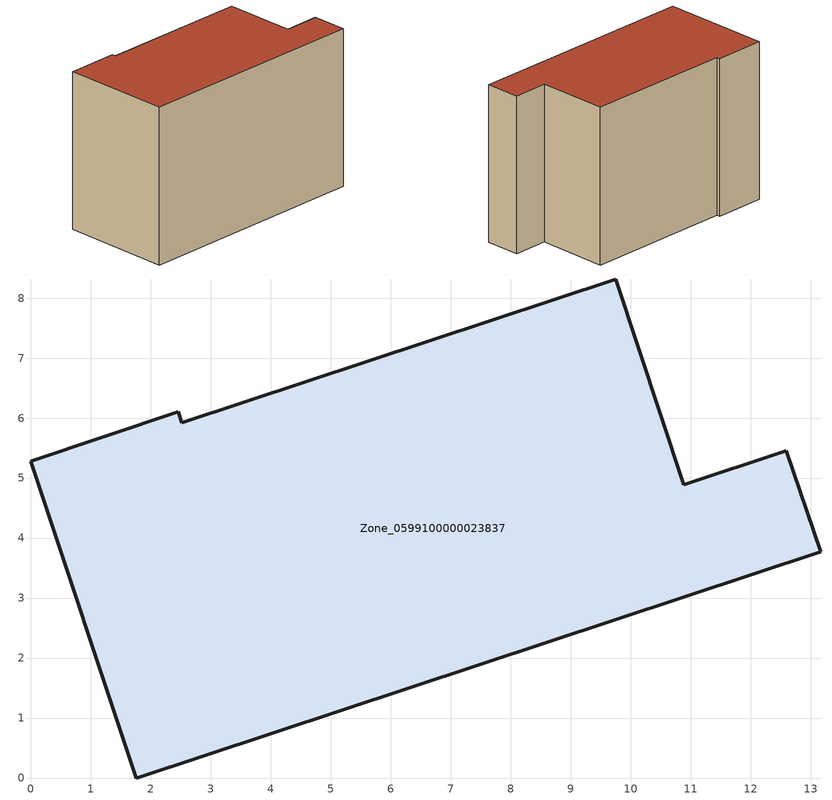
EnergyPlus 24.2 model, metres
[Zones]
Zone_0599100000023837
 floor ground (C_G): 1.76,0 0,5.28 2.46,6.11 2.52,5.92 9.75,8.32 10.89,4.89 12.6,5.46 13.17,3.77 z0
 wall outside (C_F): 0,5.28 1.76,0 13.17,3.77 12.6,5.46 10.89,4.89 9.75,8.32 2.52,5.92 2.46,6.11 0,5.28 z0:7.96
 roof outside (C_R): 12.6,5.46 10.89,4.89 9.75,8.32 2.52,5.92 2.46,6.11 0,5.28 1.76,0 13.17,3.77 z7.96
[BUILDING]
Pand.0599100000023837: North Axis=0; Terrain=City; Loads Convergence Tolerance Value=0.04; Temperature Convergence Tolerance Value=0.4; Solar Distribution=FullExterior; Maximum Number of Warmup Days=25; Minimum Number of Warmup Days=1
[Site:Location]
Rotterdam.The.Hague.AP_ZH_NLD Design_Conditions: Latitude=51.96; Longitude=4.45; Time Zone=1; Elevation=-4.5
[SITE:GROUNDTEMPERATURE:BUILDINGSURFACE]
18, 18, 18, 18, 18, 18, 18, 18, 18, 18, 18, 18
[MATERIAL] Thermal Absorptance=0.9; Solar Absorptance=0.7; Visible Absorptance=0.7
Name | Roughness | Thickness | Conductivity | Density | Specific Heat
G.TI.1975-1991 | MediumSmooth | 0.15 | 0.288461 | 540 | 1210
F.TI.1975-1991 | Rough | 0.3 | 0.230769 | 1920 | 840
R.TI.1975-1991 | MediumRough | 0.2 | 0.153846 | 1500 | 1000
[CONSTRUCTION]
C_G: G.TI.1975-1991
C_F: F.TI.1975-1991
C_R: R.TI.1975-1991
[ZONE]
Zone_0599100000023837: Type=1; Multiplier=1; Ceiling Height=Autocalculate; Volume=Autocalculate; Floor Area=autocalculate; Part of Total Floor Area=Yes
[ZONEINFILTRATION:DESIGNFLOWRATE]
Infil_Zone_0599100000023837: Zone or ZoneList or Space or SpaceList=Zone_0599100000023837; Schedule=AlwaysOn; Design Flow Rate Calculation Method=Flow/Area; Flow Rate per Floor Area=0.003; Constant Term Coefficient=1; Temperature Term Coefficient=0; Velocity Term Coefficient=0; Velocity Squared Term Coefficient=0
[HVACTEMPLATE:ZONE:IDEALLOADSAIRSYSTEM]
Zone_0599100000023837: Maximum Heating Supply Air Temperature=50; Minimum Cooling Supply Air Temperature=13; Maximum Heating Supply Air Humidity Ratio=0.0156; Minimum Cooling Supply Air Humidity Ratio=0.0077; Heating Limit=NoLimit; Cooling Limit=NoLimit; Dehumidification Control Type=ConstantSensibleHeatRatio; Cooling Sensible Heat Ratio=0.7; Dehumidification Setpoint=60; Humidification Control Type=None; Humidification Setpoint=30; Outdoor Air Method=None; Outdoor Air Flow Rate per Person=0.00944; Outdoor Air Flow Rate per Zone Floor Area=0; Outdoor Air Flow Rate per Zone=0; Demand Controlled Ventilation Type=None; Outdoor Air Economizer Type=NoEconomizer; Heat Recovery Type=None; Sensible Heat Recovery Effectiveness=0.7; Latent Heat Recovery Effectiveness=0.65
[ZONECONTROL:THERMOSTAT]
ThermostatControl_Zone_0599100000023837: Zone or ZoneList=Zone_0599100000023837; Control Type Schedule=DualSetpointControlType; Control 1=Thermostat_Zone_0599100000023837; Temperature Difference Between Cutout And Setpoint=0
[THERMOSTATSETPOINT:DUALSETPOINT]
Thermostat_Zone_0599100000023837: Heating Setpoint Temperature Schedule=HeatingSetpoint_Zone_0599100000023837; Cooling Setpoint Temperature Schedule=CoolingSetpoint_Zone_0599100000023837
[SCHEDULE:COMPACT]
HeatingSetpoint_Zone_0599100000023837: Through: 12/31, For: AllDays, Until: 24:00, 21
CoolingSetpoint_Zone_0599100000023837: Through: 12/31, For: AllDays, Until: 24:00, 24
DualSetpointControlType: Through: 12/31, For: AllDays, Until: 24:00, 4
AlwaysOn: Through: 12/31, For: AllDays, Until: 24:00, 1
